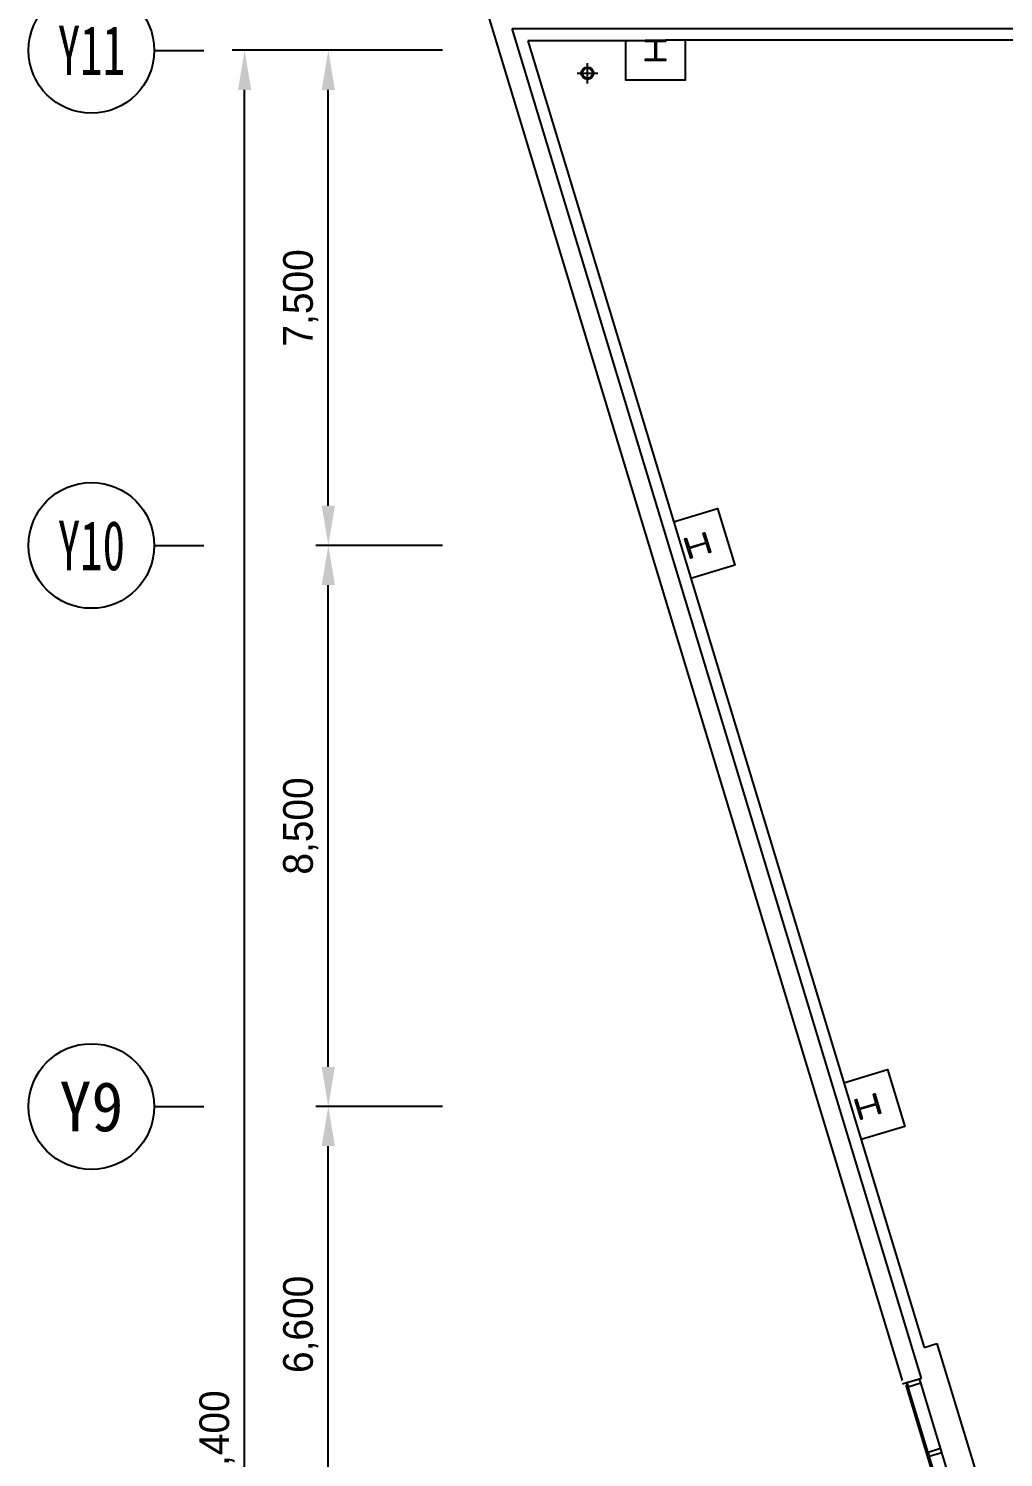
# Model space of a CAD drawing. Header units: millimetres. Extents: x 592430 to 684586, y -483905 to -416366.
# Drawn here: x 592430 to 607205, y -449123 to -427479 of the extents above; entities that cross this region are included whole.
import ezdxf
from ezdxf.enums import TextEntityAlignment as Align

# ---------------------------------------------------------------- set-up
doc = ezdxf.new("R2010")
doc.units = ezdxf.units.MM
doc.header["$LTSCALE"] = 500
doc.header["$PDMODE"] = 2
doc.layers.get('Defpoints').update_dxf_attribs({"color": 8})
for name, color, linetype in [('A-GRID-DIMS', 14, 'Continuous'), ('ARCH', 9, 'Continuous'), ('DIM', 7, 'Continuous')]:
    doc.layers.add(name, color=color, linetype=linetype)
doc.styles.add('돋움', font='')
doc.styles.add('울릉도l', font='')
doc.styles.get('돋움').set_extended_font_data('DotumChe')
doc.styles.get('울릉도l').set_extended_font_data('Dotum')
doc.dimstyles.new('HS-300', dxfattribs={"dimscale": 150, "dimtxt": 3, "dimasz": 4, "dimexe": 1.25, "dimexo": 2, "dimgap": 1, "dimtad": 1, "dimtoh": 1, "dimdec": 0, "dimlunit": 6, "dimtxsty": '울릉도l', "dimcen": 2.5, "dimclrd": 15, "dimclre": 15, "dimadec": 0, "dimazin": 0, "dimtfac": 1, "dimtdec": 0, "dimtmove": 0, "dimatfit": 3, "dimfxl": 0, "dimarcsym": 0})

# ---------------------------------------------------------------- blocks, each defined once
blk = doc.blocks.new('주열마킹$0$')
blk.add_line((0, 5), (0, 0))
blk.add_circle((0, 11.35), 6.35)
at = {"color": 3, "style": '돋움'}
blk.add_attdef('NO', text='', height=5, dxfattribs=at).set_placement((0, 11.35), align=Align.MIDDLE_CENTER)
blk = doc.blocks.new('*D14')
at = {"layer": 'Defpoints', "color": 0}
for p in [(596973, -443808), (599004, -443808), (599004, -450408)]:
    blk.add_point(p, dxfattribs=at)
at = {"layer": 'DIM', "color": 1, "lineweight": -2}
for p, q in [((598704, -443808), (596786, -443808)), ((596973, -449808), (596973, -444408)), ((598704, -450408), (596786, -450408))]:
    blk.add_line(p, q, dxfattribs=at)
at = {"layer": 'DIM', "color": 1}
for points in [[(596873, -444408), (597073, -444408), (596973, -443808)], [(596873, -449808), (597073, -449808), (596973, -450408)]]:
    blk.add_solid(points, dxfattribs=at)
at = {"layer": 'DIM', "color": 0, "insert": (596555, -447108), "char_height": 450, "attachment_point": 5, "rotation": 90, "style": '울릉도l'}
blk.add_mtext('6,600', dxfattribs=at)
blk = doc.blocks.new('*D15')
at = {"layer": 'Defpoints', "color": 0}
for p in [(596973, -435308), (599004, -435308), (599004, -443808)]:
    blk.add_point(p, dxfattribs=at)
at = {"layer": 'DIM', "color": 1, "lineweight": -2}
for p, q in [((598704, -435308), (596786, -435308)), ((596973, -443208), (596973, -435908)), ((598704, -443808), (596786, -443808))]:
    blk.add_line(p, q, dxfattribs=at)
at = {"layer": 'DIM', "color": 1}
for points in [[(596873, -435908), (597073, -435908), (596973, -435308)], [(596873, -443208), (597073, -443208), (596973, -443808)]]:
    blk.add_solid(points, dxfattribs=at)
at = {"layer": 'DIM', "color": 0, "insert": (596555, -439558), "char_height": 450, "attachment_point": 5, "rotation": 90, "style": '울릉도l'}
blk.add_mtext('8,500', dxfattribs=at)
blk = doc.blocks.new('*D16')
at = {"layer": 'Defpoints', "color": 0}
for p in [(596973, -427808), (599004, -427808), (599004, -435308)]:
    blk.add_point(p, dxfattribs=at)
at = {"layer": 'DIM', "color": 1, "lineweight": -2}
for p, q in [((598704, -427808), (596786, -427808)), ((596973, -434708), (596973, -428408)), ((598704, -435308), (596786, -435308))]:
    blk.add_line(p, q, dxfattribs=at)
at = {"layer": 'DIM', "color": 1}
for points in [[(596873, -428408), (597073, -428408), (596973, -427808)], [(596873, -434708), (597073, -434708), (596973, -435308)]]:
    blk.add_solid(points, dxfattribs=at)
at = {"layer": 'DIM', "color": 0, "insert": (596555, -431558), "char_height": 450, "attachment_point": 5, "rotation": 90, "style": '울릉도l'}
blk.add_mtext('7,500', dxfattribs=at)
blk = doc.blocks.new('*D20')
at = {"layer": 'Defpoints', "color": 0}
for p in [(595704, -427808), (597735, -427808), (597745, -470208)]:
    blk.add_point(p, dxfattribs=at)
at = {"layer": 'DIM', "color": 1, "lineweight": -2}
for p, q in [((597435, -427808), (595517, -427808)), ((595704, -469608), (595704, -428408)), ((597445, -470208), (595517, -470208))]:
    blk.add_line(p, q, dxfattribs=at)
at = {"layer": 'DIM', "color": 1}
for points in [[(595604, -428408), (595804, -428408), (595704, -427808)], [(595604, -469608), (595804, -469608), (595704, -470208)]]:
    blk.add_solid(points, dxfattribs=at)
at = {"layer": 'DIM', "color": 0, "insert": (595286, -449008), "char_height": 450, "attachment_point": 5, "rotation": 90, "style": '울릉도l'}
blk.add_mtext('42,400', dxfattribs=at)

msp = doc.modelspace()

# ---------------------------------------------------------------- linework, layer by layer
at = {"layer": 'ARCH'}
for p, q in [((605962.5, -447929), (599757, -427478.6)), ((599757, -427478.6), (611083.4, -427478.6)), ((601780.3, -427663), (599995.8, -427663)), ((599995.8, -427663), (606002.2, -447457.1)), ((600900.6, -428309.2), (600900.6, -428000.2)), ((600746.1, -428154.7), (601055.1, -428154.7)), ((606002.2, -447457.1), (606197.6, -447397.8)), ((606197.6, -447397.8), (606968.7, -449938.8)), ((605962.5, -447929), (605675.4, -448016.1)), ((605751.1, -448024.5), (605728.2, -448031.4)), ((606312.8, -449958.1), (605728.2, -448031.4)), ((606335.8, -449951.2), (605751.1, -448024.5)), ((606518.4, -449864.4), (605951.2, -447995.1))]:
    msp.add_line(p, q, dxfattribs=at)
for points in [[(605676, -447960.4), (599354.7, -427128.6), (611832.8, -427128.6)], [(602382.8, -427663), (602382.8, -428258.8), (601482.8, -428258.8), (601482.8, -427663)], [(611082.8, -427653.6), (602085.3, -427653.6)], [(602206.5, -434948.4), (602870.8, -434746.8), (603132.2, -435608.1), (602467.9, -435809.6)], [(604785.8, -443448.4), (605450.1, -443246.8), (605711.4, -444108.1), (605047.1, -444309.6)]]:
    msp.add_lwpolyline(points, dxfattribs=at)
for points in [[(601958.3, -427673.8, 0.4142136), (601940.3, -427691.8), (601940.3, -427925.8, 0.4142136), (601958.3, -427943.8), (602085.3, -427943.8), (602085.3, -427963.8), (601780.3, -427963.8), (601780.3, -427943.8), (601907.3, -427943.8, 0.4142136), (601925.3, -427925.8), (601925.3, -427691.8, 0.4142136), (601907.3, -427673.8), (601780.3, -427673.8), (601780.3, -427653.8), (602085.3, -427653.8), (602085.3, -427673.8)], [(602707.5, -435293.3, 0.4142136), (602685, -435281.3), (602461.1, -435349.3, 0.4142136), (602449.1, -435371.7), (602486, -435493.3), (602466.9, -435499.1), (602378.3, -435207.2), (602397.4, -435201.4), (602434.3, -435322.9, 0.4142136), (602456.8, -435334.9), (602680.7, -435267, 0.4142136), (602692.7, -435244.5), (602655.8, -435123), (602674.9, -435117.2), (602763.5, -435409), (602744.4, -435414.9)], [(605286.7, -443793.3, 0.4142136), (605264.3, -443781.3), (605040.4, -443849.3, 0.4142136), (605028.4, -443871.7), (605065.2, -443993.3), (605046.1, -443999.1), (604957.5, -443707.2), (604976.7, -443701.4), (605013.6, -443822.9, 0.4142136), (605036, -443834.9), (605259.9, -443767, 0.4142136), (605271.9, -443744.5), (605235.1, -443623), (605254.2, -443617.2), (605342.8, -443909), (605323.6, -443914.9)]]:
    msp.add_lwpolyline(points, format="xyb", close=True, dxfattribs=at)
for points in [[(605951.2, -447995.1), (605933.8, -447937.7), (605742.4, -447995.8), (605759.8, -448053.2)], [(606270.5, -449047.7), (606253.1, -448990.3), (606061.7, -449048.4), (606079.2, -449105.8)]]:
    msp.add_lwpolyline(points, close=True, dxfattribs=at)
for radius in [93.8, 75]:
    msp.add_circle((600900.6, -428154.7), radius, dxfattribs=at)

# ---------------------------------------------------------------- block references
at = {"layer": 'A-GRID-DIMS'}
ref = msp.add_blockref('주열마킹$0$', (595085, -427808.5), dxfattribs=dict(at, xscale=150, yscale=150, zscale=150, rotation=90))
ref.add_attrib('NO', 'Y11', dxfattribs={"layer": '0', "color": 3, "height": 750, "style": '돋움', "width": 0.7}).set_placement((593382.5, -427808.5), align=Align.MIDDLE_CENTER)
ref = msp.add_blockref('주열마킹$0$', (595085, -427808.5), dxfattribs=dict(at, xscale=150, yscale=150, zscale=150, rotation=90))
ref.add_attrib('NO', 'Y11', dxfattribs={"layer": '0', "color": 3, "height": 750, "style": '돋움', "width": 0.7}).set_placement((593382.5, -427808.5), align=Align.MIDDLE_CENTER)
ref = msp.add_blockref('주열마킹$0$', (595085, -435308.5), dxfattribs=dict(at, xscale=150, yscale=150, zscale=150, rotation=90))
ref.add_attrib('NO', 'Y10', dxfattribs={"layer": '0', "color": 3, "height": 750, "style": '돋움', "width": 0.7}).set_placement((593382.5, -435308.5), align=Align.MIDDLE_CENTER)
ref = msp.add_blockref('주열마킹$0$', (595085, -443808.5), dxfattribs=dict(at, xscale=150, yscale=150, zscale=150, rotation=90))
ref.add_attrib('NO', 'Y9', dxfattribs={"layer": '0', "color": 3, "height": 750, "style": '돋움'}).set_placement((593382.5, -443808.5), align=Align.MIDDLE_CENTER)

# ---------------------------------------------------------------- dimensions: what is measured, and where the dimension line sits
at = {"layer": 'DIM'}
for base, p1, p2, picture, middle in [((595704.3, -427808.5), (597745, -470208.5), (597735.5, -427808.5), '*D20', (595285.6, -449008.5)), ((596973.2, -427808.5), (599004.4, -435308.5), (599004.4, -427808.5), '*D16', (596554.6, -431558.5)), ((596973.2, -435308.5), (599004.4, -443808.5), (599004.4, -435308.5), '*D15', (596554.6, -439558.5)), ((596973.2, -443808.5), (599004.4, -450408.5), (599004.4, -443808.5), '*D14', (596554.6, -447108.5))]:
    dim = msp.add_linear_dim(base=base, p1=p1, p2=p2, angle=90, dimstyle='HS-300', override={"dimclrd": 1, "dimclre": 1, "dimtmove": 1}, dxfattribs=at)
    dim.commit()
    dim.dimension.update_dxf_attribs({"geometry": picture, "text_midpoint": middle})

doc.saveas('drawing.dxf')
